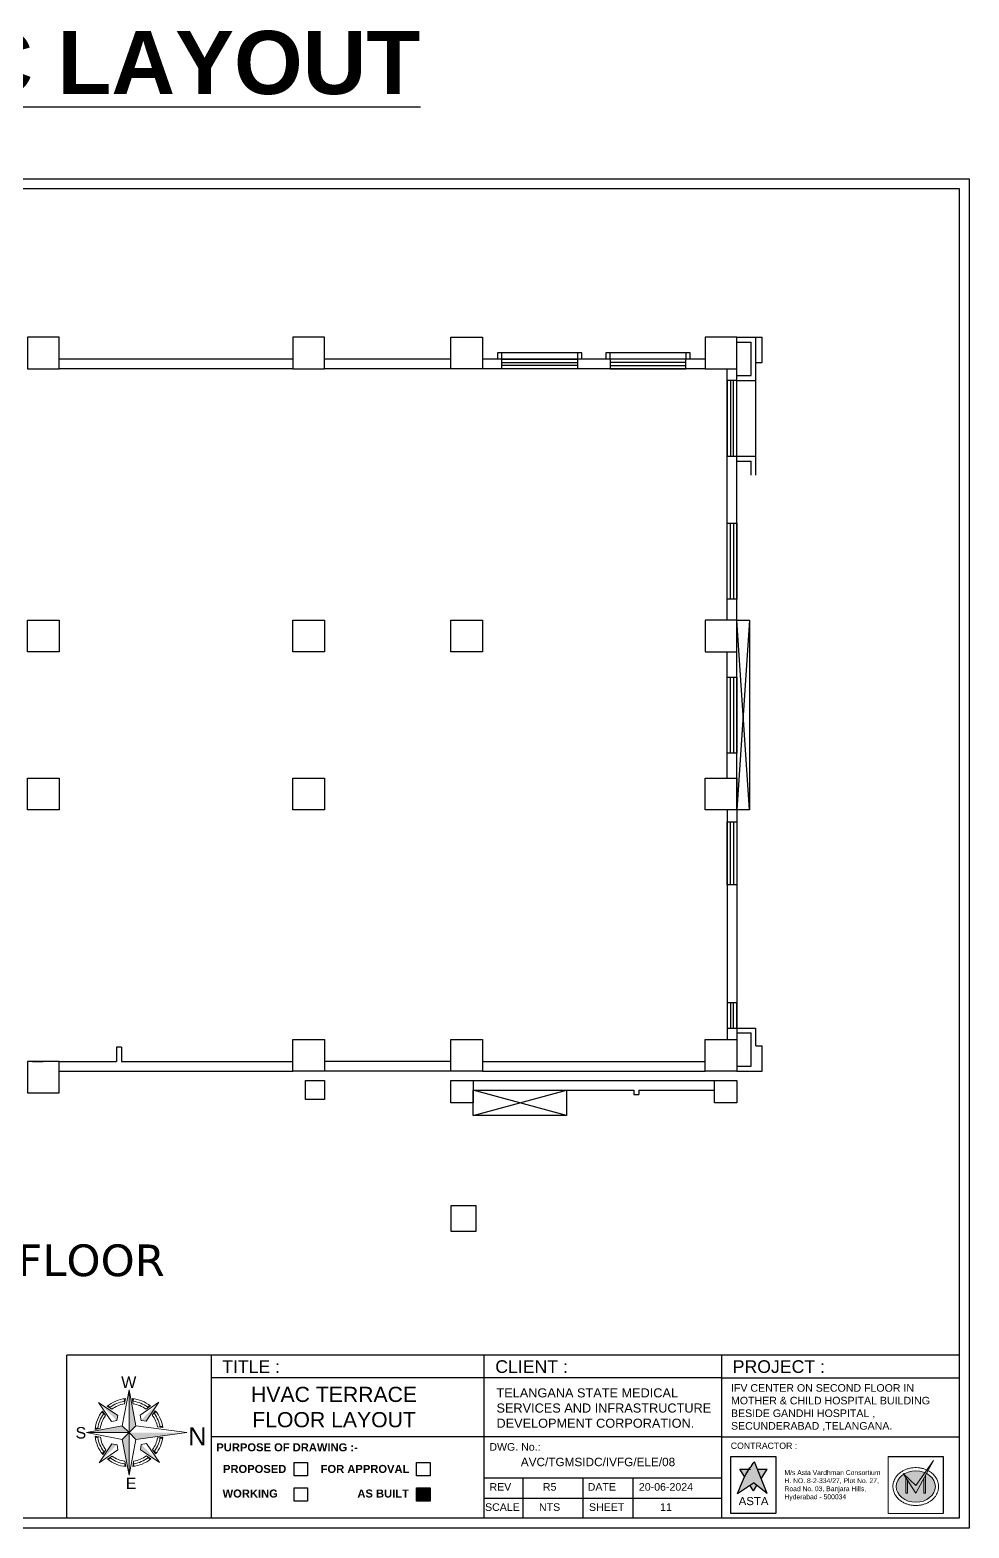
# Model space of a CAD drawing. Header units: millimetres. Extents: x 3552052 to 4144896, y -707811 to -630695.
# Drawn here: x 4031362 to 4053648, y -666235 to -630695 of the extents above; entities that cross this region are included whole.
import ezdxf
from ezdxf.enums import TextEntityAlignment as Align

# ---------------------------------------------------------------- set-up
doc = ezdxf.new("R2010")
doc.units = ezdxf.units.MM
doc.header["$LTSCALE"] = 6
doc.header["$MEASUREMENT"] = 0
doc.layers.get('0').update_dxf_attribs({"linetype": 'CONTINUOUS', "lineweight": 0})
for name, color, linetype, lineweight in [('0.0', 8, 'CONTINUOUS', 0), ('COL', 5, 'CONTINUOUS', 0), ('D.F', 251, 'CONTINUOUS', 0), ('formate text', 8, 'CONTINUOUS', 0), ('hatch', 252, 'CONTINUOUS', 0), ('MEP_HVAC_TEXT', 7, 'CONTINUOUS', 0), ('TITLE', 7, 'CONTINUOUS', 0), ('WALL', 8, 'CONTINUOUS', 0)]:
    doc.layers.add(name, color=color, linetype=linetype, lineweight=lineweight)
doc.styles.add('ARIAL', font='arial.ttf')
doc.styles.add('FORMATE', font='arialbd.ttf')
doc.styles.add('style3', font='arialbd.ttf')
doc.styles.add('VERDANA', font='verdana.ttf')

# ---------------------------------------------------------------- blocks, each defined once
blk = doc.blocks.new('A$C4A7C6C7E')
at = {"layer": 'TITLE', "color": 8, "lineweight": 5}
for p, q in [((-6941, 10518), (-18592, 18312)), ((-10622, 6781), (-18592, 18312)), ((-4207, 4144), (0, 26095)), ((-2825, 17519), (-2234, 20757)), ((0, 26095), (0, 0)), ((0, 0), (0, 26095)), ((4144, 4207), (0, 26095)), ((2559, 17560), (1919, 20788)), ((6781, 10622), (18312, 18592)), ((10518, 6941), (18312, 18592)), ((-14385, 10390), (-16257, 13098)), ((-10607, 14226), (-13343, 16056)), ((-7437, 7325), (-6941, 10518)), ((7325, 7437), (6781, 10622)), ((10390, 14385), (13098, 16257)), ((14226, 10607), (16056, 13343)), ((-4207, 4144), (-26095, 0)), ((0, 0), (-26095, 0)), ((-26095, 0), (0, 0)), ((-4144, -4207), (-26095, 0)), ((-17560, 2559), (-20788, 1919)), ((-7437, 7325), (-10622, 6781)), ((-4207, 4144), (0, 0)), ((0, 0), (-4207, 4144)), ((0, 0), (-4144, -4207)), ((-4144, -4207), (0, 0)), ((0, 0), (4144, 4207)), ((4144, 4207), (0, 0)), ((0, 0), (4207, -4144)), ((4207, -4144), (0, 0)), ((0, 0), (0, -26095)), ((0, -26095), (0, 0)), ((7325, 7437), (10518, 6941)), ((17394, 3514), (20646, 3095)), ((17394, 3514), (20646, 3095)), ((-17519, -2825), (-20757, -2234)), ((-10518, -6941), (-18312, -18592)), ((-7325, -7437), (-10518, -6941)), ((-7325, -7437), (-6781, -10622)), ((-4144, -4207), (0, -26095)), ((4207, -4144), (0, -26095)), ((7437, -7325), (6941, -10518)), ((7437, -7325), (10622, -6781)), ((10622, -6781), (18592, -18312)), ((17433, -3312), (20680, -2857)), ((17433, -3312), (20680, -2857)), ((17434, -3310), (20680, -2857)), ((-6781, -10622), (-18312, -18592)), ((-14226, -10607), (-16056, -13343)), ((-10390, -14385), (-13098, -16257)), ((-2559, -17560), (-1919, -20788)), ((2825, -17519), (2234, -20757)), ((6941, -10518), (18592, -18312)), ((10607, -14226), (13343, -16056)), ((14385, -10390), (16257, -13098))]:
    blk.add_line(p, q, dxfattribs=at)
at = {"layer": 'TITLE', "color": 5}
for p in [(4144, 4207), (4207, -4144)]:
    blk.add_line(p, (35289, 0), dxfattribs=at)
at = {"layer": 'TITLE', "color": 8, "lineweight": 5}
for radius, start, end in [(20877, 96.142689, 129.726248), (19311, 99.161205, 126.707732), (20877, 51.142689, 84.726248), (19311, 54.161205, 81.707732), (20877, 141.142689, 174.726248), (19311, 144.161205, 171.707732), (17745, 144.161205, 171.707732), (17745, 99.161205, 126.707732), (17745, 54.161205, 81.707732), (17745, 11.421813, 36.707732), (19311, 9.85136, 36.707732), (20877, 8.526917, 39.726248), (20877, 186.142689, 219.726248), (19311, 189.161205, 216.707732), (17745, 189.161205, 216.707732), (17745, 324.161205, 349.248684), (19311, 324.161205, 350.81434), (20877, 321.142689, 352.134802), (20877, 231.142689, 264.726248), (19311, 234.161205, 261.707732), (17745, 234.161205, 261.707732), (20877, 276.142689, 309.726248), (17745, 279.161205, 306.707732), (19311, 279.161205, 306.707732)]:
    blk.add_arc((0, 0), radius, start, end, dxfattribs=at)
for points in [[(-18592, 18312), (-6941, 10518), (-7437, 7325)], [(-3324, 20610), (-2234, 20757), (-2825, 17519)], [(0, 26095), (4144, 4207), (0, 0)], [(3011, 20658), (1919, 20788), (2559, 17560)], [(18312, 18592), (10518, 6941), (7325, 7437)], [(-16257, 13098), (-16924, 12223), (-14385, 10390)], [(-13343, 16056), (-12479, 16737), (-10607, 14226)], [(13098, 16257), (12223, 16924), (10390, 14385)], [(16056, 13343), (16737, 12479), (14226, 10607)], [(-26095, 0), (-4207, 4144), (0, 0)], [(-20658, 3011), (-20788, 1919), (-17560, 2559)], [(0, -26095), (-4144, -4207), (0, 0)], [(20646, 3095), (20457, 4167), (17394, 3514)], [(-20610, -3324), (-20757, -2234), (-17519, -2825)], [(-18312, -18592), (-10518, -6941), (-7325, -7437)], [(18592, -18312), (6941, -10518), (7437, -7325)], [(20680, -2857), (20503, -3930), (17433, -3312)], [(-16056, -13343), (-16737, -12479), (-14226, -10607)], [(-13098, -16257), (-12223, -16924), (-10390, -14385)], [(-3011, -20658), (-1919, -20788), (-2559, -17560)], [(3324, -20610), (2234, -20757), (2825, -17519)], [(13343, -16056), (12479, -16737), (10607, -14226)], [(16257, -13098), (16924, -12223), (14385, -10390)]]:
    blk.add_solid(points, dxfattribs=at)
at = {"layer": 'TITLE', "color": 5}
blk.add_solid([(35289, 0), (4207, -4144), (0, 0)], dxfattribs=at)
blk = doc.blocks.new('IVF-CONTRACTOR')
at = {"lineweight": -3, "true_color": 0x293189}
h = blk.add_hatch(color=177, dxfattribs=at)
h.dxf.hatch_style = 1
edge = h.paths.add_edge_path()
edge.add_spline(control_points=[(3037286, -1386527), (3037185, -1386667), (3036944, -1387001), (3036801, -1387388), (3036719, -1387609)], knot_values=[0, 0, 0, 0, 519.520055, 1226.818077, 1226.818077, 1226.818077, 1226.818077], degree=3, periodic=0)
edge.add_line((3036719, -1387609), (3037255, -1387240))
edge.add_line((3037255, -1387240), (3037717, -1387609))
edge.add_line((3037717, -1387609), (3037286, -1386527))
at = {"lineweight": -3, "true_color": 0xc7c8ca}
h = blk.add_hatch(color=9, dxfattribs=at)
h.dxf.hatch_style = 1
edge = h.paths.add_edge_path()
edge.add_spline(control_points=[(3036953, -1387033), (3036967, -1387008), (3037022, -1386919), (3037088, -1386836), (3037139, -1386779)], knot_values=[3356.588859, 3356.588859, 3356.588859, 3356.588859, 3831.174934, 5081.098827, 5081.098827, 5081.098827, 5081.098827], degree=3, periodic=0)
edge.add_line((3037139, -1386779), (3036793, -1386779))
edge.add_line((3036793, -1386779), (3036953, -1387033))
h.paths.add_polyline_path([(3037717, -1386779), (3037386, -1386779), (3037515, -1387102)])
h.paths.add_polyline_path([(3037370, -1387332), (3037255, -1387240), (3037134, -1387323), (3037255, -1387517)])
at = {"true_color": 0xed1f24}
h = blk.add_hatch(color=240, dxfattribs=at)
h.dxf.hatch_style = 1
edge = h.paths.add_edge_path()
edge.add_line((3042329, -1386921), (3042349, -1386951))
edge.add_ellipse((3042760, -1387369), major_axis=(-665, 0), ratio=0.800236, start_angle=-52.6357, end_angle=-51.8324, ccw=False)
edge.add_line((3042356, -1386946), (3042329, -1386921))
at = {"layer": '0.0', "true_color": 0xed1f24}
h = blk.add_hatch(color=240, dxfattribs=at)
h.dxf.hatch_style = 1
edge = h.paths.add_edge_path()
edge.add_line((3042760, -1387590), (3043125, -1386925))
edge.add_ellipse((3042760, -1387369), major_axis=(-665, 0), ratio=0.800236, start_angle=-123.3804, end_angle=-117.8517)
edge.add_line((3043070, -1386899), (3042760, -1387331))
edge.add_line((3042760, -1387331), (3042356, -1386946))
edge.add_ellipse((3042760, -1387369), major_axis=(-665, 0), ratio=0.800236, start_angle=-52.6357, end_angle=-51.8324)
edge.add_line((3042349, -1386951), (3042760, -1387590))
edge = h.paths.add_edge_path()
edge.add_spline(control_points=[(3043179, -1386828), (3043165, -1386821), (3043150, -1386814), (3043136, -1386807)], knot_values=[-2.156071, -2.156071, -2.156071, -2.156071, -2.090953, -2.090953, -2.090953, -2.090953], degree=3, periodic=0)
edge.add_line((3043136, -1386807), (3043070, -1386899))
edge.add_ellipse((3042760, -1387369), major_axis=(-665, 0), ratio=0.800236, start_angle=-123.3804, end_angle=-117.8517, ccw=False)
edge.add_line((3043125, -1386925), (3043179, -1386828))
edge = h.paths.add_edge_path()
edge.add_line((3043367, -1386486), (3043136, -1386807))
edge.add_spline(control_points=[(3043136, -1386807), (3043150, -1386814), (3043165, -1386821), (3043179, -1386828)], knot_values=[-2.156071, -2.156071, -2.156071, -2.156071, -2.090953, -2.090953, -2.090953, -2.090953], degree=3, periodic=0)
edge.add_line((3043179, -1386828), (3043367, -1386486))
at = {"layer": '0.0', "true_color": 0x139b48}
h = blk.add_hatch(color=114, dxfattribs=at)
h.dxf.hatch_style = 1
edge = h.paths.add_edge_path()
edge.add_ellipse((3042760, -1387369), major_axis=(-665, 0), ratio=0.800236, start_angle=-51.8324, end_angle=236.6196)
edge.add_line((3043125, -1386925), (3043091, -1386988))
edge.add_line((3043091, -1386988), (3043091, -1387590))
edge.add_line((3043091, -1387590), (3043036, -1387590))
edge.add_line((3043036, -1387590), (3043036, -1387088))
edge.add_line((3043036, -1387088), (3042760, -1387590))
edge.add_line((3042760, -1387590), (3042484, -1387160))
edge.add_line((3042484, -1387160), (3042484, -1387590))
edge.add_line((3042484, -1387590), (3042428, -1387590))
edge.add_line((3042428, -1387590), (3042428, -1387075))
edge.add_line((3042428, -1387075), (3042349, -1386951))
edge = h.paths.add_edge_path()
edge.add_ellipse((3042760, -1387369), major_axis=(-665, 0), ratio=0.800236, start_angle=-117.8517, end_angle=-52.6357)
edge.add_line((3042356, -1386946), (3042760, -1387331))
edge.add_line((3042760, -1387331), (3043070, -1386899))
at = {"layer": '0.0', "true_color": 0x000000}
h = blk.add_hatch(color=18, dxfattribs=at)
h.dxf.hatch_style = 1
h.paths.add_polyline_path([(3042484, -1387160), (3042428, -1387075), (3042428, -1387590), (3042484, -1387590)])
h.paths.add_polyline_path([(3043036, -1387590), (3043091, -1387590), (3043091, -1386988), (3043036, -1387088)])
at = {"lineweight": -3}
for p, q in [((3036484, -1386350), (3038013, -1386350)), ((3036484, -1388267), (3036484, -1386350)), ((3036485, -1386350), (3038009, -1386350)), ((3036485, -1388278), (3036485, -1386350)), ((3038013, -1386350), (3038013, -1388267)), ((3041829, -1386350), (3043688, -1386350)), ((3043688, -1386350), (3043688, -1388278)), ((3038011, -1388278), (3036483, -1388278))]:
    blk.add_line(p, q, dxfattribs=at)
at = {"color": 251, "lineweight": -3, "true_color": 0x636466}
for p, q in [((3037717, -1387609), (3037286, -1386527)), ((3036793, -1386779), (3037155, -1386779)), ((3036953, -1387033), (3036793, -1386779)), ((3037386, -1386779), (3037717, -1386779)), ((3037515, -1387102), (3037717, -1386779)), ((3036719, -1387609), (3037255, -1387240)), ((3037255, -1387517), (3037134, -1387323)), ((3037717, -1387609), (3037255, -1387240)), ((3037255, -1387517), (3037370, -1387332))]:
    blk.add_line(p, q, dxfattribs=at)
blk.add_spline([(3036719, -1387609), (3036998, -1386959), (3037286, -1386527)], degree=3, dxfattribs=at)
at = {"layer": '0.0'}
for p, q in [((3036485, -1386350), (3038009, -1386350)), ((3036485, -1388278), (3036485, -1386350)), ((3036485, -1388278), (3036485, -1386350)), ((3036485, -1386350), (3038009, -1386350)), ((3038013, -1386350), (3038013, -1388278)), ((3041829, -1386350), (3043688, -1386350)), ((3041829, -1388278), (3041829, -1386350)), ((3043688, -1386350), (3043688, -1388278)), ((3038009, -1388278), (3036485, -1388278)), ((3043688, -1388278), (3041829, -1388278))]:
    blk.add_line(p, q, dxfattribs=at)
at = {"layer": '0.0', "color": 18, "true_color": 0x000000}
for p, q in [((3042760, -1387590), (3043367, -1386486)), ((3042760, -1387331), (3043367, -1386486)), ((3042760, -1387590), (3042329, -1386921)), ((3042329, -1386921), (3042760, -1387331)), ((3042428, -1387075), (3042428, -1387590)), ((3042484, -1387590), (3042484, -1387160)), ((3043036, -1387088), (3043036, -1387590)), ((3043091, -1387590), (3043091, -1386988)), ((3042428, -1387590), (3042484, -1387590)), ((3043036, -1387590), (3043091, -1387590))]:
    blk.add_line(p, q, dxfattribs=at)
at = {"layer": '0.0'}
blk.add_ellipse((3042760, -1387369), major_axis=(-665, 0), ratio=0.800236, start_param=-3.141592653589793, end_param=3.141592653589793, dxfattribs=at)
blk.add_open_spline([(3043535, -1387369), (3043535, -1387353), (3043534, -1387336), (3043530, -1387296), (3043527, -1387272), (3043516, -1387226), (3043509, -1387202), (3043492, -1387157), (3043483, -1387135), (3043460, -1387092), (3043448, -1387071), (3043420, -1387031), (3043405, -1387011), (3043372, -1386974), (3043355, -1386956), (3043318, -1386922), (3043298, -1386906), (3043258, -1386875), (3043236, -1386861), (3043183, -1386829), (3043150, -1386812), (3043081, -1386783), (3043045, -1386771), (3042972, -1386750), (3042935, -1386742), (3042860, -1386731), (3042821, -1386728), (3042745, -1386726), (3042706, -1386727), (3042630, -1386735), (3042593, -1386741), (3042518, -1386757), (3042482, -1386768), (3042412, -1386794), (3042377, -1386809), (3042312, -1386843), (3042280, -1386862), (3042221, -1386905), (3042194, -1386928), (3042147, -1386974), (3042127, -1386996), (3042091, -1387042), (3042074, -1387067), (3042045, -1387117), (3042033, -1387143), (3042012, -1387197), (3042003, -1387225), (3041992, -1387276), (3041988, -1387299), (3041984, -1387347), (3041984, -1387371), (3041986, -1387418), (3041989, -1387442), (3041997, -1387489), (3042003, -1387512), (3042018, -1387557), (3042026, -1387580), (3042047, -1387623), (3042058, -1387645), (3042084, -1387686), (3042098, -1387706), (3042129, -1387744), (3042145, -1387762), (3042180, -1387798), (3042199, -1387814), (3042238, -1387846), (3042259, -1387861), (3042311, -1387894), (3042343, -1387912), (3042409, -1387944), (3042444, -1387957), (3042515, -1387980), (3042552, -1387989), (3042626, -1388003), (3042664, -1388007), (3042740, -1388012), (3042778, -1388012), (3042854, -1388008), (3042892, -1388003), (3042966, -1387989), (3043003, -1387980), (3043074, -1387958), (3043109, -1387944), (3043175, -1387913), (3043208, -1387895), (3043268, -1387856), (3043297, -1387834), (3043351, -1387787), (3043376, -1387761), (3043416, -1387713), (3043432, -1387690), (3043462, -1387643), (3043475, -1387619), (3043497, -1387569), (3043507, -1387543), (3043522, -1387491), (3043527, -1387464), (3043533, -1387415), (3043535, -1387392), (3043535, -1387369)], degree=3, knots=[-3.141593, -3.141593, -3.141593, -3.141593, -3.06788, -3.06788, -2.960953, -2.960953, -2.854026, -2.854026, -2.747099, -2.747099, -2.640172, -2.640172, -2.533245, -2.533245, -2.426319, -2.426319, -2.319392, -2.319392, -2.212465, -2.212465, -2.059875, -2.059875, -1.907286, -1.907286, -1.754697, -1.754697, -1.602107, -1.602107, -1.449518, -1.449518, -1.296928, -1.296928, -1.144339, -1.144339, -0.99175, -0.99175, -0.83916, -0.83916, -0.686571, -0.686571, -0.558641, -0.558641, -0.43071, -0.43071, -0.30278, -0.30278, -0.17485, -0.17485, -0.068516, -0.068516, 0.037819, 0.037819, 0.144154, 0.144154, 0.250488, 0.250488, 0.356823, 0.356823, 0.463157, 0.463157, 0.569492, 0.569492, 0.675826, 0.675826, 0.782161, 0.782161, 0.888495, 0.888495, 1.039928, 1.039928, 1.191361, 1.191361, 1.342794, 1.342794, 1.494227, 1.494227, 1.64566, 1.64566, 1.797093, 1.797093, 1.948526, 1.948526, 2.099959, 2.099959, 2.251392, 2.251392, 2.402825, 2.402825, 2.554258, 2.554258, 2.675591, 2.675591, 2.796924, 2.796924, 2.918258, 2.918258, 3.039591, 3.039591, 3.141593, 3.141593, 3.141593, 3.141593], dxfattribs=at)
at = {"lineweight": -3, "attachment_point": 1, "style": 'ARIAL'}
for s, width, gutter_width, insert, char_height in [('{\\C256;CONTRACTOR :}', 3919.85, 1060, (3036485, -1385878), 212.06), ('{\\C256;M/s Asta Vardhman Consortium\\PH. NO. 8-2-334/27, Plot No. 27, Road No. 03, Banjara Hills, Hyderabad - 500034}', 3696.75, 822, (3038306, -1386813), 164.38)]:
    blk.add_mtext_dynamic_manual_height_columns(s, width=width, gutter_width=gutter_width, heights=[0], dxfattribs=dict(at, insert=insert, char_height=char_height))
at = {"lineweight": 100, "insert": (3036754, -1387723), "char_height": 276.9, "attachment_point": 1, "style": 'ARIAL'}
blk.add_mtext_dynamic_manual_height_columns('ASTA', width=997.56, gutter_width=254, heights=[0], dxfattribs=at)

msp = doc.modelspace()

# ---------------------------------------------------------------- hatches: boundary and pattern name
at = {"layer": 'MEP_HVAC_TEXT', "lineweight": -3}
h = msp.add_hatch(color=1, dxfattribs=at)
h.dxf.hatch_style = 1
h.paths.add_polyline_path([(4040538.7, -665284.1), (4040538.7, -665596.7), (4040857.6, -665596.7), (4040857.6, -665284.1)])

# ---------------------------------------------------------------- linework, layer by layer
at = {"lineweight": -3}
for p, q in [((4053416.6, -662135.9), (4032236.6, -662135.9)), ((4032236.6, -666003.3), (4032236.6, -662135.9)), ((4042141.8, -666003.3), (4042141.8, -662135.9))]:
    msp.add_line(p, q, dxfattribs=at)
at = {"color": 7, "lineweight": 30}
msp.add_line((4053416.6, -666003.3), (4042141.8, -666003.3), dxfattribs=at)
for points in [[(4053648.5, -634223.7), (4053648.5, -666235.1), (4008567.3, -666235.1), (4008567.3, -634223.7)], [(4053416.6, -634455.5), (4053416.6, -666003.3), (4008799.1, -666003.3), (4008799.1, -634455.5)]]:
    msp.add_lwpolyline(points, close=True, dxfattribs=at)
at = {"layer": '0.0', "color": 7, "lineweight": 30, "elevation": -120}
for points in [[(4037628.3, -664681.1), (4037947.2, -664681.1), (4037947.2, -664993.8), (4037628.3, -664993.8)], [(4040538.7, -664681.1), (4040857.6, -664681.1), (4040857.6, -664993.8), (4040538.7, -664993.8)], [(4037628.3, -665284.1), (4037947.2, -665284.1), (4037947.2, -665596.7), (4037628.3, -665596.7)], [(4040538.7, -665284.1), (4040857.6, -665284.1), (4040857.6, -665596.7), (4040538.7, -665596.7)]]:
    msp.add_lwpolyline(points, close=True, dxfattribs=at)
at = {"layer": 'COL', "color": 7, "lineweight": 30}
for points, elevation in [([(4031304.2, -638733.9), (4032054.2, -638733.9), (4032054.2, -637983.9), (4031304.2, -637983.9)], 0), ([(4037599.2, -638733.9), (4038349.2, -638733.9), (4038349.2, -637983.9), (4037599.2, -637983.9)], 0), ([(4042099.2, -638733.9), (4041349.2, -638733.9), (4041349.2, -637983.9), (4042099.2, -637983.9)], 0), ([(4031304.2, -645448.9), (4031304.2, -644698.9), (4032054.2, -644698.9), (4032054.2, -645448.9)], 0), ([(4037599.2, -645448.9), (4037599.2, -644698.9), (4038349.2, -644698.9), (4038349.2, -645448.9)], 0), ([(4041349.2, -645448.9), (4041349.2, -644698.9), (4042099.2, -644698.9), (4042099.2, -645448.9)], 0), ([(4031304.2, -648448.9), (4032054.2, -648448.9), (4032054.2, -649198.9), (4031304.2, -649198.9)], 0), ([(4037599.2, -648448.9), (4038349.2, -648448.9), (4038349.2, -649198.9), (4037599.2, -649198.9)], 0), ([(4038349.2, -654644), (4038349.2, -655394), (4037599.2, -655394), (4037599.2, -654644)], 0), ([(4032054.2, -655163.9), (4031304.2, -655163.9), (4031304.2, -655913.9), (4032054.2, -655913.9)], 0), ([(4037899.2, -656069), (4037899.2, -655619), (4038349.2, -655619), (4038349.2, -656069)], 0), ([(4041349.2, -656149), (4041349.2, -655619), (4041879.2, -655619), (4041879.2, -656149)], 0), ([(4047609.2, -656149), (4047609.2, -655619), (4048139.2, -655619), (4048139.2, -656149)], 0), ([(4041949.2, -659193.9), (4041949.2, -658593.9), (4041349.2, -658593.9), (4041349.2, -659193.9)], -101230.8)]:
    msp.add_lwpolyline(points, close=True, dxfattribs=dict(at, elevation=elevation))
at = {"layer": 'D.F', "lineweight": -3}
for p, q in [((4048139.2, -637983.9, 0), (4048739.2, -637983.9, 0)), ((4048139.2, -638098.9, 0), (4048474.2, -638098.9, 0)), ((4048474.2, -638893.5, -188437.6), (4048474.2, -638098.9, -101230.8)), ((4048589.2, -639008.5, -188437.6), (4048589.2, -637983.9, -101230.8)), ((4048739.2, -638583.9, -152397.2), (4048739.2, -637983.9, -101230.8)), ((4048589.2, -638583.9, 0), (4048739.2, -638583.9, 0)), ((4048139.2, -638893.5, -87206.9), (4048474.2, -638893.5, -169035.1)), ((4048139.2, -639008.5, -87206.9), (4048589.2, -639008.5, -188437.6)), ((4048139.2, -640808.9, 4.1), (4048589.2, -640808.9, -101226.7)), ((4048139.2, -640923.9, 4.1), (4048474.2, -640923.9, -81824.1)), ((4048474.2, -641258.9, -101228.4), (4048474.2, -640923.9, -101226.7)), ((4048589.2, -641258.9, -101228.5), (4048589.2, -640808.9, -101226.7)), ((4048139.2, -654373.9, 4.1), (4048589.2, -654373.9, -101226.7)), ((4048139.2, -654488.9, 4.1), (4048474.2, -654488.9, -81824.1)), ((4048474.2, -655278.9, -101230.8), (4048474.2, -654488.9, -101226.7)), ((4048589.2, -654793.9, -101228.4), (4048589.2, -654373.9, -101226.7)), ((4048589.2, -654793.9, -101230.8), (4048739.2, -654793.9, -101230.8)), ((4048739.2, -655393.9, -253628), (4048739.2, -654793.9, -202461.5)), ((4048139.2, -655278.9, -101230.8), (4048474.2, -655278.9, -101230.8)), ((4048139.2, -655393.9, -101230.8), (4048589.2, -655393.9, -101230.8)), ((4048589.2, -655393.9, -101230.8), (4048739.2, -655393.9, -101230.8))]:
    msp.add_line(p, q, dxfattribs=at)
at = {"layer": 'D.F', "color": 7, "lineweight": 30}
for p, q in [((4047389.2, -638503.9, 0), (4042099.2, -638503.9, 0)), ((4047389.2, -638733.9, 0), (4042099.2, -638733.9, 0)), ((4047909.2, -644699, 0), (4047909.2, -638733.9, 0)), ((4048139.2, -644699, 0), (4048139.2, -638733.9, 0)), ((4047909.2, -648448.9, 0), (4047909.2, -645448.9, 0)), ((4048139.2, -648448.9, 0), (4048139.2, -645448.9, 0)), ((4047909.2, -649199, 0), (4047909.2, -651208.9, 0)), ((4048139.2, -649199, 0), (4048139.2, -651208.9, 0)), ((4047909.2, -650978.9, 0), (4047909.2, -654644, 0)), ((4048139.2, -650978.9, 0), (4048139.2, -654644, 0)), ((4042099.2, -655163.9, 0), (4047389.2, -655163.9, 0)), ((4041879.2, -655619, 0), (4047609.2, -655619, 0)), ((4042099.2, -655393.9, 0), (4047389.2, -655393.9, 0)), ((4041879.2, -655849, 0), (4045694.2, -655849, 0)), ((4045809.2, -655849, 0), (4047609.2, -655849, 0))]:
    msp.add_line(p, q, dxfattribs=at)
at = {"layer": 'D.F', "color": 251, "lineweight": -3}
for p, q in [((4044359.2, -638353.9, 0), (4042559.2, -638353.9, 0)), ((4046929.2, -638353.9, -101230.8), (4045129.2, -638353.9, -101230.8))]:
    msp.add_line(p, q, dxfattribs=at)
at = {"layer": 'D.F', "lineweight": -3, "ltscale": 200}
msp.add_line((4048589.2, -641258.9, -101230.8), (4048589.2, -639008.5, -101230.8), dxfattribs=at)
at = {"layer": 'D.F', "color": 7, "lineweight": 30}
for points, elevation in [([(4047389.2, -638733.9), (4048139.2, -638733.9), (4048139.2, -637983.9), (4047389.2, -637983.9)], 0), ([(4044359.2, -638503.9), (4044359.2, -638733.9), (4042559.2, -638733.9), (4042559.2, -638503.9)], 0), ([(4044359.2, -638583.9), (4044359.2, -638653.9), (4042559.2, -638653.9), (4042559.2, -638583.9)], 0), ([(4045129.2, -638503.9), (4045129.2, -638733.9), (4046929.2, -638733.9), (4046929.2, -638503.9)], 0), ([(4045129.2, -638583.9), (4045129.2, -638653.9), (4046929.2, -638653.9), (4046929.2, -638583.9)], 0), ([(4048139.2, -639008.9), (4047909.2, -639008.9), (4047909.2, -640808.9), (4048139.2, -640808.9)], 4.1), ([(4048059.2, -639008.9), (4047989.2, -639008.9), (4047989.2, -640808.9), (4048059.2, -640808.9)], 4.1), ([(4048139.2, -644199), (4047909.2, -644199), (4047909.2, -642399), (4048139.2, -642399)], 0), ([(4048059.2, -644199), (4047989.2, -644199), (4047989.2, -642399), (4048059.2, -642399)], 0), ([(4047389.2, -645449), (4048139.2, -645449), (4048139.2, -644699), (4047389.2, -644699)], 0), ([(4048139.2, -649199), (4048139.2, -644699), (4048439.2, -644699), (4048439.2, -649199)], 27934.8), ([(4048139.2, -647848.9), (4047909.2, -647848.9), (4047909.2, -646048.9), (4048139.2, -646048.9)], 0), ([(4048059.2, -647848.9), (4047989.2, -647848.9), (4047989.2, -646048.9), (4048059.2, -646048.9)], 0), ([(4047389.2, -648449), (4048139.2, -648449), (4048139.2, -649199), (4047389.2, -649199)], 0), ([(4048139.2, -650978.9), (4047909.2, -650978.9), (4047909.2, -649478.9), (4048139.2, -649478.9)], 0), ([(4048059.2, -650978.9), (4047989.2, -650978.9), (4047989.2, -649478.9), (4048059.2, -649478.9)], 0), ([(4047909.2, -654373.9), (4048139.2, -654373.9), (4048139.2, -653773.9), (4047909.2, -653773.9)], 4.1), ([(4047909.2, -654373.9), (4048139.2, -654373.9), (4048139.2, -653773.9), (4047909.2, -653773.9)], 4.1), ([(4047989.2, -654373.9), (4048059.2, -654373.9), (4048059.2, -653773.9), (4047989.2, -653773.9)], 4.1), ([(4047989.2, -654373.9), (4048059.2, -654373.9), (4048059.2, -653773.9), (4047989.2, -653773.9)], 4.1), ([(4042099.2, -654644), (4042099.2, -655394), (4041349.2, -655394), (4041349.2, -654644)], 0), ([(4048139.2, -654644), (4048139.2, -655394), (4047389.2, -655394), (4047389.2, -654644)], 0), ([(4041349.2, -656149), (4041349.2, -655619), (4041879.2, -655619), (4041879.2, -656149)], 0), ([(4047609.2, -656149), (4047609.2, -655619), (4048139.2, -655619), (4048139.2, -656149)], 0), ([(4041879.2, -656449), (4041879.2, -655849), (4044097.5, -655849), (4044097.5, -656449)], 0)]:
    msp.add_lwpolyline(points, close=True, dxfattribs=dict(at, elevation=elevation))
for points, elevation in [([(4042559.2, -638503.9), (4042559.2, -638353.9), (4042459.2, -638353.9), (4042459.2, -638503.9)], 0), ([(4044459.2, -638503.9), (4044459.2, -638353.9), (4044359.2, -638353.9), (4044359.2, -638503.9)], 0), ([(4045129.2, -638503.9), (4045129.2, -638353.9), (4045029.2, -638353.9), (4045029.2, -638503.9)], -101230.8), ([(4047029.2, -638503.9), (4047029.2, -638353.9), (4046929.2, -638353.9), (4046929.2, -638503.9)], -101230.8), ([(4048439.2, -644699), (4048139.2, -649199)], 27934.8), ([(4048439.2, -649199), (4048139.2, -644699)], 27934.8), ([(4044097.5, -656449), (4041879.2, -655849)], 0), ([(4041879.2, -656449), (4044097.5, -655849)], 0)]:
    msp.add_lwpolyline(points, dxfattribs=dict(at, elevation=elevation))
at = {"layer": 'hatch', "color": 7, "lineweight": 30}
msp.add_line((4053416.6, -662135), (4053416.6, -666003.3), dxfattribs=at)
at = {"layer": 'MEP_HVAC_TEXT', "lineweight": -3}
for p, q in [((4035660.1, -662135.9), (4035660.1, -666003.3)), ((4047776.7, -662135.9), (4047776.7, -666003.3)), ((4042141.8, -662669), (4035660.1, -662669)), ((4047776.7, -662669), (4042141.8, -662669)), ((4047776.7, -662669), (4053416.6, -662669)), ((4042141.8, -664069.1), (4035660.1, -664069.1)), ((4047776.7, -664069.6), (4042136.8, -664069.1)), ((4047776.7, -664069.6), (4053416.6, -664069.1)), ((4042141.8, -665043.3), (4047776.7, -665043.3)), ((4043057.8, -665043.3), (4043057.8, -666003.3)), ((4044484.5, -665043.3), (4044484.5, -666003.3)), ((4045668.3, -665043.3), (4045668.3, -666003.3)), ((4042141.8, -665523.3), (4047776.7, -665523.3))]:
    msp.add_line(p, q, dxfattribs=at)
at = {"layer": 'WALL', "color": 7, "lineweight": 30}
for p, q in [((4037599.2, -638503.9, 0), (4032054.2, -638503.9, 0)), ((4041349.2, -638503.9, 0), (4038349.2, -638503.9, 0)), ((4037599.2, -638733.9, 0), (4032054.2, -638733.9, 0)), ((4035824.4, -638733.9, 0), (4034621.4, -638733.9, 0)), ((4037599.2, -638733.9, 0), (4035939.4, -638733.9, 0)), ((4041349.2, -638733.9, 0), (4038349.2, -638733.9, 0)), ((4033419.2, -654828.9, 0), (4033419.2, -655163.9, 0)), ((4033534.2, -654828.9, 0), (4033419.2, -654828.9, 0)), ((4033534.2, -654828.9, 0), (4033534.2, -655163.9, 0)), ((4031419.2, -655163.9, 0), (4031674.2, -655163.9, 0)), ((4032054.2, -655163.9, 0), (4033419.2, -655163.9, 0)), ((4033534.2, -655163.9, 0), (4037599.2, -655163.9, 0)), ((4039099.2, -655163.9, 0), (4038349.2, -655163.9, 0)), ((4041349.2, -655163.9, 0), (4038349.2, -655163.9, 0)), ((4039099.2, -655163.9, 0), (4038349.2, -655163.9, 0)), ((4041349.2, -655163.9, 0), (4038349.2, -655163.9, 0)), ((4032054.2, -655393.9, 0), (4037599.2, -655393.9, 0)), ((4039099.2, -655393.9, 0), (4038349.2, -655393.9, 0)), ((4041349.2, -655393.9, 0), (4038349.2, -655393.9, 0)), ((4039099.2, -655393.9, 0), (4038349.2, -655393.9, 0)), ((4041349.2, -655393.9, 0), (4038349.2, -655393.9, 0)), ((4041879.2, -655849, 0), (4045694.2, -655849, 0)), ((4045694.2, -655849, -101230.8), (4045694.2, -655951.2, -101230.8)), ((4045694.2, -655951.2, -101230.8), (4045809.2, -655951.2, -101230.8)), ((4045809.2, -655849, 0), (4047609.2, -655849, 0)), ((4045809.2, -655849, -101230.8), (4045809.2, -655951.2, -101230.8))]:
    msp.add_line(p, q, dxfattribs=at)

# ---------------------------------------------------------------- block references
at = {"color": 240, "lineweight": -3, "true_color": 0xed1f24, "xscale": 0.6996986118333114, "yscale": 0.6996986118333114, "zscale": 0.6996986118333114}
msp.add_blockref('IVF-CONTRACTOR', (1923369.1, 305489.2), dxfattribs=at)
at = {"layer": 'TITLE', "lineweight": -3, "extrusion": (1.31196e-09, -7.57547e-09, 1), "xscale": 0.03882096918586916, "yscale": 0.03882096918586916, "zscale": 0.03882096918586916}
msp.add_blockref('A$C4A7C6C7E', (4033712.9, -663969.8, 0), dxfattribs=at)

# ---------------------------------------------------------------- texts
at = {"layer": 'formate text', "color": 7, "lineweight": 30, "ltscale": 100, "style": 'style3'}
msp.add_text('PURPOSE OF DRAWING :-', height=189.849, dxfattribs=at).set_placement((4035784.7, -664414.5, -120))
at = {"layer": 'formate text', "color": 7, "lineweight": 30, "style": 'FORMATE'}
for s, height, p in [('PROPOSED ', 189.85, (4037519.7, -664927.8, -120)), ('FOR APPROVAL', 189.849, (4040366.8, -664927.8, -120)), ('WORKING', 189.85, (4037244.4, -665511.2, -120)), ('AS BUILT', 189.85, (4040355.2, -665511.2, -120))]:
    msp.add_text(s, height=height, dxfattribs=at).set_placement(p, align=Align.RIGHT)
at = {"layer": 'MEP_HVAC_TEXT', "color": 0, "lineweight": -3, "insert": (4025956.5, -659506.7, 0), "char_height": 750, "width": 11980.167, "attachment_point": 1, "rotation": 359.99312, "style": 'VERDANA'}
msp.add_mtext('{\\C8;TERRACE FLOOR}', dxfattribs=at)
at = {"layer": 'TITLE', "color": 7, "lineweight": 30, "style": 'ARIAL'}
for s, height, p in [('TITLE :', 300, (4035923.1, -662554.7)), ('CLIENT :', 300, (4042404.8, -662554.7)), ('PROJECT :', 300, (4048039.8, -662554.7)), ('W', 271.8, (4033527.4, -662911.8, 0)), ('S', 271.8, (4032443.5, -664111.3, 0)), ('DWG. No.:', 180, (4042264.9, -664399.6)), ('E', 271.8, (4033634.3, -665309.5, 0))]:
    msp.add_text(s, height=height, dxfattribs=at).set_placement(p)
at = {"layer": 'TITLE', "color": 5, "lineweight": -3, "style": 'ARIAL'}
msp.add_text('N', height=428.6, rotation=180, dxfattribs=at).set_placement((4035549.6, -663844.3, 0))
at = {"layer": 'TITLE', "color": 7, "lineweight": 30, "style": 'ARIAL'}
for s, p in [('REV', (4042525.1, -665258.4)), ('R5', (4043694.9, -665258.4)), ('DATE', (4044934.1, -665258.4)), ('20-06-2024', (4046455.7, -665258.4)), ('SCALE', (4042574.8, -665738.4)), ('NTS', (4043693.9, -665738.4)), ('SHEET', (4045047.9, -665738.4)), ('11', (4046455.7, -665738.4))]:
    msp.add_text(s, height=180, dxfattribs=at).set_placement(p, align=Align.MIDDLE_CENTER)
at = {"layer": 'TITLE', "color": 6, "lineweight": -3, "insert": (4033061.6, -630717.4), "char_height": 1500, "width": 36564.74, "attachment_point": 2, "style": 'ARIAL'}
msp.add_mtext('{\\L\\fArial|b1|i0|c0|p34;HVAC LAYOUT}', dxfattribs=at)
at = {"layer": 'TITLE', "color": 7, "lineweight": 30, "attachment_point": 1, "style": 'ARIAL'}
for s, insert, char_height in [('\\pxql;IFV CENTER ON SECOND FLOOR IN MOTHER & CHILD HOSPITAL BUILDING BESIDE GANDHI HOSPITAL , SECUNDERABAD ,TELANGANA. ', (4047999, -662821.2), 179.9973), ('\\pxqc;HVAC TERRACE FLOOR LAYOUT', (4035882.4, -662884.3), 359.995), ('{\\C256;TELANGANA STATE MEDICAL SERVICES AND INFRASTRUCTURE DEVELOPMENT CORPORATION.}', (4042433.3, -662919.9), 215.997), ('\\pxqc;AVC/TGMSIDC/IVFG/ELE/08', (4042146.8, -664567.4), 200)]:
    msp.add_mtext_dynamic_manual_height_columns(s, width=5392.273, gutter_width=12, heights=[0], dxfattribs=dict(at, insert=insert, char_height=char_height))

doc.saveas('drawing.dxf')
